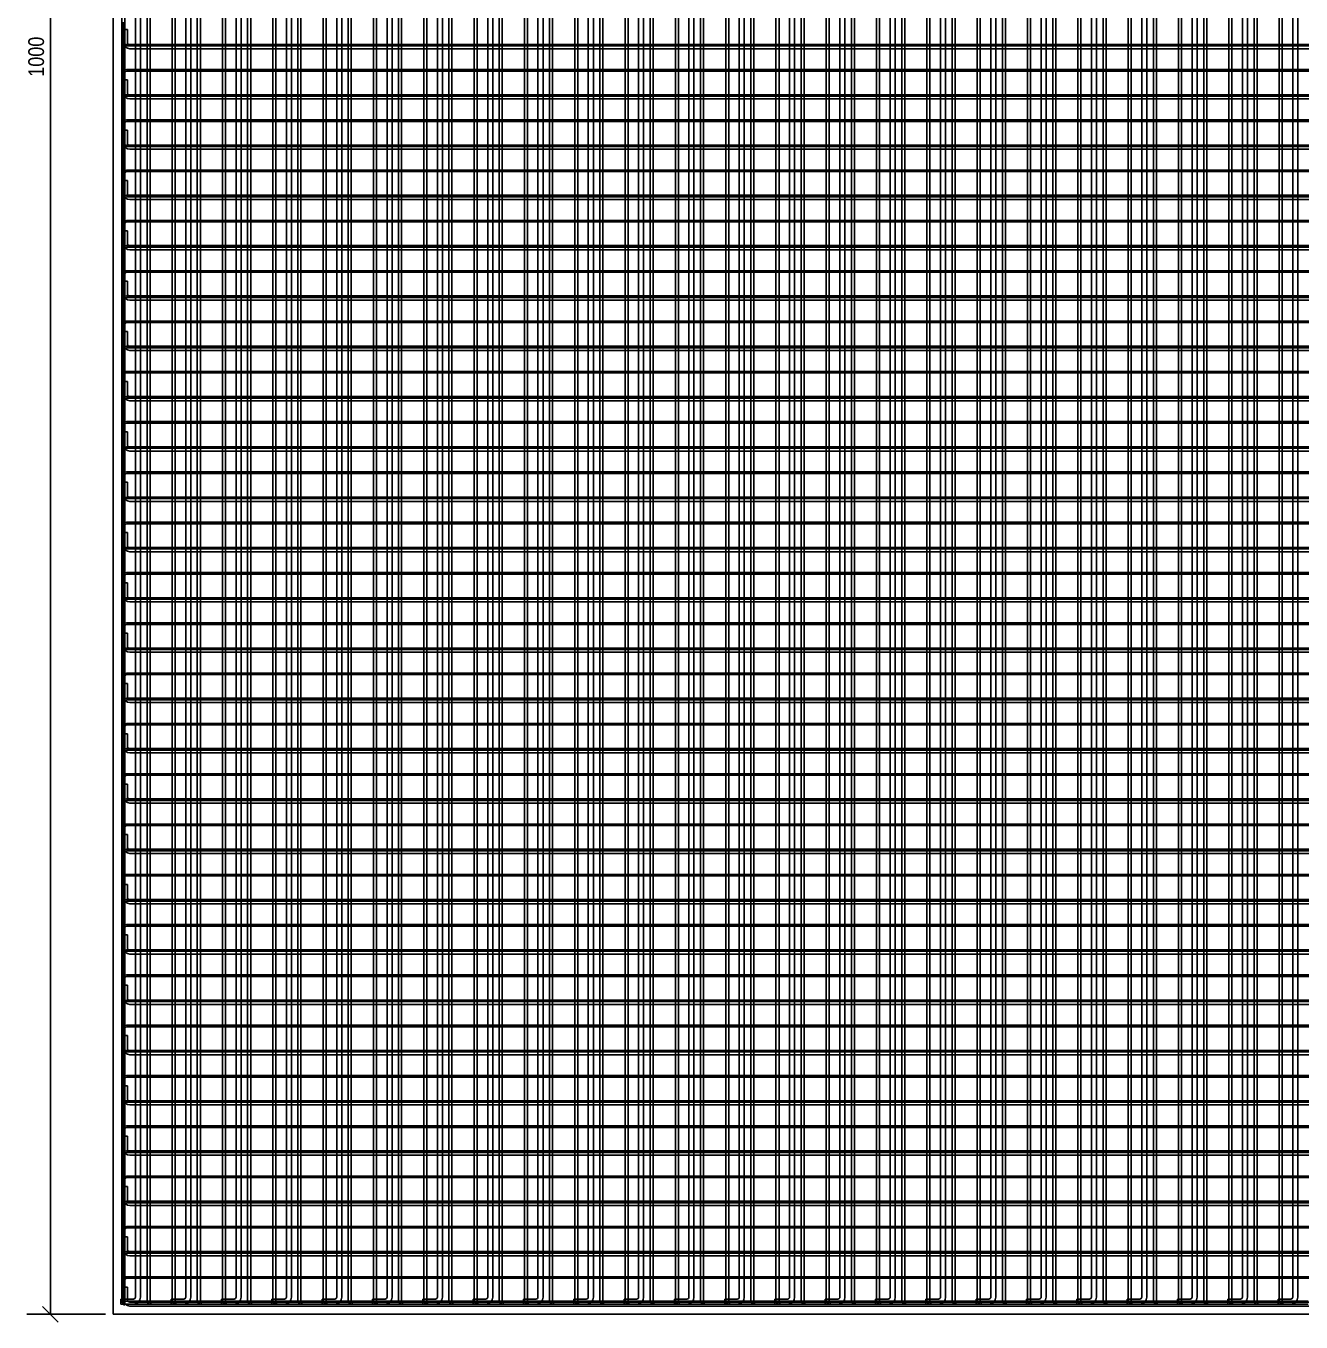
# Model space of a CAD drawing. Header units: metres. Extents: x -0.3 to 22, y -15 to 10.2.
# Drawn here: x -0.35 to 4.72, y -0.03 to 5.12 of the extents above; entities that cross this region are included whole.
import ezdxf

# ---------------------------------------------------------------- set-up
doc = ezdxf.new("R2010")
doc.units = ezdxf.units.M
doc.styles.add('OpenSansCondensed-Light', font='OpenSansCondensed-Light.ttf')
doc.dimstyles.new('EZ_M_25_H25_CM', dxfattribs={"dimtxt": 0.0625, "dimasz": 0.0625, "dimexe": 0.09375, "dimexo": 0.03125, "dimgap": 0.025, "dimtad": 1, "dimlfac": 100, "dimzin": 12, "dimdsep": 46, "dimtxsty": 'OpenSansCondensed-Light', "dimtsz": 0.03125, "dimcen": 2.5, "dimazin": 3, "dimtfac": 0.5, "dimtmove": 2, "dimatfit": 3})

msp = doc.modelspace()

# ---------------------------------------------------------------- linework, layer by layer
for p, q in [((0.034, 0.055), (0.034, 9.945)), ((0.046, 0.055), (0.046, 9.945)), ((0.088, 0.068), (0.088, 9.932)), ((0.108, 0.068), (0.108, 9.932)), ((0.134, 0.055), (0.134, 9.945)), ((0.146, 0.055), (0.146, 9.945)), ((0.234, 0.055), (0.234, 9.945)), ((0.246, 0.055), (0.246, 9.945)), ((0.288, 0.068), (0.288, 9.932)), ((0.308, 0.068), (0.308, 9.932)), ((0.334, 0.055), (0.334, 9.945)), ((0.346, 0.055), (0.346, 9.945)), ((0.434, 0.055), (0.434, 9.945)), ((0.446, 0.055), (0.446, 9.945)), ((0.488, 0.068), (0.488, 9.932)), ((0.508, 0.068), (0.508, 9.932)), ((0.534, 0.055), (0.534, 9.945)), ((0.546, 0.055), (0.546, 9.945)), ((0.634, 0.055), (0.634, 9.945)), ((0.646, 0.055), (0.646, 9.945)), ((0.688, 0.068), (0.688, 9.932)), ((0.708, 0.068), (0.708, 9.932)), ((0.734, 0.055), (0.734, 9.945)), ((0.746, 0.055), (0.746, 9.945)), ((0.834, 0.055), (0.834, 9.945)), ((0.846, 0.055), (0.846, 9.945)), ((0.888, 0.068), (0.888, 9.932)), ((0.908, 0.068), (0.908, 9.932)), ((0.934, 0.055), (0.934, 9.945)), ((0.946, 0.055), (0.946, 9.945)), ((1.034, 0.055), (1.034, 9.945)), ((1.046, 0.055), (1.046, 9.945)), ((1.088, 0.068), (1.088, 9.932)), ((1.108, 0.068), (1.108, 9.932)), ((1.134, 0.055), (1.134, 9.945)), ((1.146, 0.055), (1.146, 9.945)), ((1.234, 0.055), (1.234, 9.945)), ((1.246, 0.055), (1.246, 9.945)), ((1.288, 0.068), (1.288, 9.932)), ((1.308, 0.068), (1.308, 9.932)), ((1.334, 0.055), (1.334, 9.945)), ((1.346, 0.055), (1.346, 9.945)), ((1.434, 0.055), (1.434, 9.945)), ((1.446, 0.055), (1.446, 9.945)), ((1.488, 0.068), (1.488, 9.932)), ((1.508, 0.068), (1.508, 9.932)), ((1.534, 0.055), (1.534, 9.945)), ((1.546, 0.055), (1.546, 9.945)), ((1.634, 0.055), (1.634, 9.945)), ((1.646, 0.055), (1.646, 9.945)), ((1.688, 0.068), (1.688, 9.932)), ((1.708, 0.068), (1.708, 9.932)), ((1.734, 0.055), (1.734, 9.945)), ((1.746, 0.055), (1.746, 9.945)), ((1.834, 0.055), (1.834, 9.945)), ((1.846, 0.055), (1.846, 9.945)), ((1.888, 0.068), (1.888, 9.932)), ((1.908, 0.068), (1.908, 9.932)), ((1.934, 0.055), (1.934, 9.945)), ((1.946, 0.055), (1.946, 9.945)), ((2.034, 0.055), (2.034, 9.945)), ((2.046, 0.055), (2.046, 9.945)), ((2.088, 0.068), (2.088, 9.932)), ((2.108, 0.068), (2.108, 9.932)), ((2.134, 0.055), (2.134, 9.945)), ((2.146, 0.055), (2.146, 9.945)), ((2.234, 0.055), (2.234, 9.945)), ((2.246, 0.055), (2.246, 9.945)), ((2.288, 0.068), (2.288, 9.932)), ((2.308, 0.068), (2.308, 9.932)), ((2.334, 0.055), (2.334, 9.945)), ((2.346, 0.055), (2.346, 9.945)), ((2.434, 0.055), (2.434, 9.945)), ((2.446, 0.055), (2.446, 9.945)), ((2.488, 0.068), (2.488, 9.932)), ((2.508, 0.068), (2.508, 9.932)), ((2.534, 0.055), (2.534, 9.945)), ((2.546, 0.055), (2.546, 9.945)), ((2.634, 0.055), (2.634, 9.945)), ((2.646, 0.055), (2.646, 9.945)), ((2.688, 0.068), (2.688, 9.932)), ((2.708, 0.068), (2.708, 9.932)), ((2.734, 0.055), (2.734, 9.945)), ((2.746, 0.055), (2.746, 9.945)), ((2.834, 0.055), (2.834, 9.945)), ((2.846, 0.055), (2.846, 9.945)), ((2.888, 0.068), (2.888, 9.932)), ((2.908, 0.068), (2.908, 9.932)), ((2.934, 0.055), (2.934, 9.945)), ((2.946, 0.055), (2.946, 9.945)), ((3.034, 0.055), (3.034, 9.945)), ((3.046, 0.055), (3.046, 9.945)), ((3.088, 0.068), (3.088, 9.932)), ((3.108, 0.068), (3.108, 9.932)), ((3.134, 0.055), (3.134, 9.945)), ((3.146, 0.055), (3.146, 9.945)), ((3.234, 0.055), (3.234, 9.945)), ((3.246, 0.055), (3.246, 9.945)), ((3.288, 0.068), (3.288, 9.932)), ((3.308, 0.068), (3.308, 9.932)), ((3.334, 0.055), (3.334, 9.945)), ((3.346, 0.055), (3.346, 9.945)), ((3.434, 0.055), (3.434, 9.945)), ((3.446, 0.055), (3.446, 9.945)), ((3.488, 0.068), (3.488, 9.932)), ((3.508, 0.068), (3.508, 9.932)), ((3.534, 0.055), (3.534, 9.945)), ((3.546, 0.055), (3.546, 9.945)), ((3.634, 0.055), (3.634, 9.945)), ((3.646, 0.055), (3.646, 9.945)), ((3.688, 0.068), (3.688, 9.932)), ((3.708, 0.068), (3.708, 9.932)), ((3.734, 0.055), (3.734, 9.945)), ((3.746, 0.055), (3.746, 9.945)), ((3.834, 0.055), (3.834, 9.945)), ((3.846, 0.055), (3.846, 9.945)), ((3.888, 0.068), (3.888, 9.932)), ((3.908, 0.068), (3.908, 9.932)), ((3.934, 0.055), (3.934, 9.945)), ((3.946, 0.055), (3.946, 9.945)), ((4.034, 0.055), (4.034, 9.945)), ((4.046, 0.055), (4.046, 9.945)), ((4.088, 0.068), (4.088, 9.932)), ((4.108, 0.068), (4.108, 9.932)), ((4.134, 0.055), (4.134, 9.945)), ((4.146, 0.055), (4.146, 9.945)), ((4.234, 0.055), (4.234, 9.945)), ((4.246, 0.055), (4.246, 9.945)), ((4.288, 0.068), (4.288, 9.932)), ((4.308, 0.068), (4.308, 9.932)), ((4.334, 0.055), (4.334, 9.945)), ((4.346, 0.055), (4.346, 9.945)), ((4.434, 0.055), (4.434, 9.945)), ((4.446, 0.055), (4.446, 9.945)), ((4.488, 0.068), (4.488, 9.932)), ((4.508, 0.068), (4.508, 9.932)), ((4.534, 0.055), (4.534, 9.945)), ((4.546, 0.055), (4.546, 9.945)), ((4.634, 0.055), (4.634, 9.945)), ((4.646, 0.055), (4.646, 9.945)), ((4.688, 0.068), (4.688, 9.932)), ((4.708, 0.068), (4.708, 9.932)), ((0.04, 5.037), (0.04, 5.137)), ((0.04, 5.108), (0.056, 5.108)), ((0.04, 5.108), (0.04, 5.058)), ((0.046, 5.037), (0.046, 5.137)), ((0.056, 5.108), (0.056, 5.058)), ((0.04, 4.937), (0.04, 5.037)), ((0.04, 5.037), (0.046, 5.037)), ((0.046, 4.937), (0.046, 5.037)), ((0.052, 5.049), (9.948, 5.049)), ((0.052, 5.043), (9.948, 5.043)), ((0.066, 5.048), (9.934, 5.048)), ((0.066, 5.032), (9.934, 5.032)), ((0.052, 4.949), (9.948, 4.949)), ((0.04, 4.837), (0.04, 4.937)), ((0.04, 4.937), (0.046, 4.937)), ((0.04, 4.908), (0.056, 4.908)), ((0.04, 4.908), (0.04, 4.858)), ((0.046, 4.837), (0.046, 4.937)), ((0.052, 4.943), (9.948, 4.943)), ((0.056, 4.908), (0.056, 4.858)), ((0.052, 4.849), (9.948, 4.849)), ((0.066, 4.848), (9.934, 4.848)), ((0.04, 4.737), (0.04, 4.837)), ((0.04, 4.837), (0.046, 4.837)), ((0.046, 4.737), (0.046, 4.837)), ((0.052, 4.843), (9.948, 4.843)), ((0.066, 4.832), (9.934, 4.832)), ((0.052, 4.749), (9.948, 4.749)), ((0.052, 4.743), (9.948, 4.743)), ((0.04, 4.637), (0.04, 4.737)), ((0.04, 4.737), (0.046, 4.737)), ((0.04, 4.708), (0.056, 4.708)), ((0.04, 4.708), (0.04, 4.658)), ((0.046, 4.637), (0.046, 4.737)), ((0.056, 4.708), (0.056, 4.658)), ((0.052, 4.649), (9.948, 4.649)), ((0.052, 4.643), (9.948, 4.643)), ((0.066, 4.648), (9.934, 4.648)), ((0.04, 4.537), (0.04, 4.637)), ((0.04, 4.637), (0.046, 4.637)), ((0.046, 4.537), (0.046, 4.637)), ((0.066, 4.632), (9.934, 4.632)), ((0.04, 4.437), (0.04, 4.537)), ((0.04, 4.537), (0.046, 4.537)), ((0.046, 4.437), (0.046, 4.537)), ((0.052, 4.549), (9.948, 4.549)), ((0.052, 4.543), (9.948, 4.543)), ((0.04, 4.508), (0.056, 4.508)), ((0.04, 4.508), (0.04, 4.458)), ((0.056, 4.508), (0.056, 4.458)), ((0.04, 4.337), (0.04, 4.437)), ((0.04, 4.437), (0.046, 4.437)), ((0.046, 4.337), (0.046, 4.437)), ((0.052, 4.449), (9.948, 4.449)), ((0.052, 4.443), (9.948, 4.443)), ((0.066, 4.448), (9.934, 4.448)), ((0.066, 4.432), (9.934, 4.432)), ((0.04, 4.237), (0.04, 4.337)), ((0.04, 4.337), (0.046, 4.337)), ((0.046, 4.237), (0.046, 4.337)), ((0.052, 4.349), (9.948, 4.349)), ((0.052, 4.343), (9.948, 4.343)), ((0.04, 4.308), (0.056, 4.308)), ((0.04, 4.308), (0.04, 4.258)), ((0.056, 4.308), (0.056, 4.258)), ((0.04, 4.137), (0.04, 4.237)), ((0.04, 4.237), (0.046, 4.237)), ((0.046, 4.137), (0.046, 4.237)), ((0.052, 4.249), (9.948, 4.249)), ((0.052, 4.243), (9.948, 4.243)), ((0.066, 4.248), (9.934, 4.248)), ((0.066, 4.232), (9.934, 4.232)), ((0.04, 4.037), (0.04, 4.137)), ((0.04, 4.137), (0.046, 4.137)), ((0.046, 4.037), (0.046, 4.137)), ((0.052, 4.149), (9.948, 4.149)), ((0.052, 4.143), (9.948, 4.143)), ((0.04, 4.108), (0.056, 4.108)), ((0.04, 4.108), (0.04, 4.058)), ((0.056, 4.108), (0.056, 4.058)), ((0.04, 3.937), (0.04, 4.037)), ((0.04, 4.037), (0.046, 4.037)), ((0.046, 3.937), (0.046, 4.037)), ((0.052, 4.049), (9.948, 4.049)), ((0.052, 4.043), (9.948, 4.043)), ((0.066, 4.048), (9.934, 4.048)), ((0.066, 4.032), (9.934, 4.032)), ((0.04, 3.837), (0.04, 3.937)), ((0.04, 3.937), (0.046, 3.937)), ((0.046, 3.837), (0.046, 3.937)), ((0.052, 3.949), (9.948, 3.949)), ((0.052, 3.943), (9.948, 3.943)), ((0.04, 3.908), (0.056, 3.908)), ((0.04, 3.908), (0.04, 3.858)), ((0.056, 3.908), (0.056, 3.858)), ((0.04, 3.737), (0.04, 3.837)), ((0.04, 3.837), (0.046, 3.837)), ((0.046, 3.737), (0.046, 3.837)), ((0.052, 3.849), (9.948, 3.849)), ((0.052, 3.843), (9.948, 3.843)), ((0.066, 3.848), (9.934, 3.848)), ((0.066, 3.832), (9.934, 3.832)), ((0.04, 3.637), (0.04, 3.737)), ((0.04, 3.737), (0.046, 3.737)), ((0.046, 3.637), (0.046, 3.737)), ((0.052, 3.749), (9.948, 3.749)), ((0.052, 3.743), (9.948, 3.743)), ((0.04, 3.708), (0.056, 3.708)), ((0.04, 3.708), (0.04, 3.658)), ((0.056, 3.708), (0.056, 3.658)), ((0.04, 3.537), (0.04, 3.637)), ((0.04, 3.637), (0.046, 3.637)), ((0.046, 3.537), (0.046, 3.637)), ((0.052, 3.649), (9.948, 3.649)), ((0.052, 3.643), (9.948, 3.643)), ((0.066, 3.648), (9.934, 3.648)), ((0.066, 3.632), (9.934, 3.632)), ((0.04, 3.437), (0.04, 3.537)), ((0.04, 3.537), (0.046, 3.537)), ((0.04, 3.508), (0.056, 3.508)), ((0.04, 3.508), (0.04, 3.458)), ((0.046, 3.437), (0.046, 3.537)), ((0.052, 3.549), (9.948, 3.549)), ((0.052, 3.543), (9.948, 3.543)), ((0.056, 3.508), (0.056, 3.458)), ((0.04, 3.337), (0.04, 3.437)), ((0.04, 3.437), (0.046, 3.437)), ((0.046, 3.337), (0.046, 3.437)), ((0.052, 3.449), (9.948, 3.449)), ((0.052, 3.443), (9.948, 3.443)), ((0.066, 3.448), (9.934, 3.448)), ((0.066, 3.432), (9.934, 3.432)), ((0.04, 3.237), (0.04, 3.337)), ((0.04, 3.337), (0.046, 3.337)), ((0.04, 3.308), (0.056, 3.308)), ((0.04, 3.308), (0.04, 3.258)), ((0.046, 3.237), (0.046, 3.337)), ((0.052, 3.349), (9.948, 3.349)), ((0.052, 3.343), (9.948, 3.343)), ((0.056, 3.308), (0.056, 3.258)), ((0.052, 3.249), (9.948, 3.249)), ((0.066, 3.248), (9.934, 3.248)), ((0.04, 3.137), (0.04, 3.237)), ((0.04, 3.237), (0.046, 3.237)), ((0.046, 3.137), (0.046, 3.237)), ((0.052, 3.243), (9.948, 3.243)), ((0.066, 3.232), (9.934, 3.232)), ((0.052, 3.149), (9.948, 3.149)), ((0.04, 3.037), (0.04, 3.137)), ((0.04, 3.137), (0.046, 3.137)), ((0.04, 3.108), (0.056, 3.108)), ((0.04, 3.108), (0.04, 3.058)), ((0.046, 3.037), (0.046, 3.137)), ((0.052, 3.143), (9.948, 3.143)), ((0.056, 3.108), (0.056, 3.058)), ((0.052, 3.049), (9.948, 3.049)), ((0.052, 3.043), (9.948, 3.043)), ((0.066, 3.048), (9.934, 3.048)), ((0.04, 2.937), (0.04, 3.037)), ((0.04, 3.037), (0.046, 3.037)), ((0.046, 2.937), (0.046, 3.037)), ((0.066, 3.032), (9.934, 3.032)), ((0.052, 2.949), (9.948, 2.949)), ((0.052, 2.943), (9.948, 2.943)), ((0.04, 2.837), (0.04, 2.937)), ((0.04, 2.937), (0.046, 2.937)), ((0.04, 2.908), (0.056, 2.908)), ((0.04, 2.908), (0.04, 2.858)), ((0.046, 2.837), (0.046, 2.937)), ((0.056, 2.908), (0.056, 2.858)), ((0.04, 2.737), (0.04, 2.837)), ((0.04, 2.837), (0.046, 2.837)), ((0.046, 2.737), (0.046, 2.837)), ((0.052, 2.849), (9.948, 2.849)), ((0.052, 2.843), (9.948, 2.843)), ((0.066, 2.848), (9.934, 2.848)), ((0.066, 2.832), (9.934, 2.832)), ((0.04, 2.637), (0.04, 2.737)), ((0.04, 2.737), (0.046, 2.737)), ((0.046, 2.637), (0.046, 2.737)), ((0.052, 2.749), (9.948, 2.749)), ((0.052, 2.743), (9.948, 2.743)), ((0.04, 2.708), (0.056, 2.708)), ((0.04, 2.708), (0.04, 2.658)), ((0.056, 2.708), (0.056, 2.658)), ((0.04, 2.537), (0.04, 2.637)), ((0.04, 2.637), (0.046, 2.637)), ((0.046, 2.537), (0.046, 2.637)), ((0.052, 2.649), (9.948, 2.649)), ((0.052, 2.643), (9.948, 2.643)), ((0.066, 2.648), (9.934, 2.648)), ((0.066, 2.632), (9.934, 2.632)), ((0.04, 2.437), (0.04, 2.537)), ((0.04, 2.537), (0.046, 2.537)), ((0.046, 2.437), (0.046, 2.537)), ((0.052, 2.549), (9.948, 2.549)), ((0.052, 2.543), (9.948, 2.543)), ((0.04, 2.508), (0.056, 2.508)), ((0.04, 2.508), (0.04, 2.458)), ((0.056, 2.508), (0.056, 2.458)), ((0.04, 2.337), (0.04, 2.437)), ((0.04, 2.437), (0.046, 2.437)), ((0.046, 2.337), (0.046, 2.437)), ((0.052, 2.449), (9.948, 2.449)), ((0.052, 2.443), (9.948, 2.443)), ((0.066, 2.448), (9.934, 2.448)), ((0.066, 2.432), (9.934, 2.432)), ((0.04, 2.237), (0.04, 2.337)), ((0.04, 2.337), (0.046, 2.337)), ((0.046, 2.237), (0.046, 2.337)), ((0.052, 2.349), (9.948, 2.349)), ((0.052, 2.343), (9.948, 2.343)), ((0.04, 2.308), (0.056, 2.308)), ((0.04, 2.308), (0.04, 2.258)), ((0.056, 2.308), (0.056, 2.258)), ((0.04, 2.137), (0.04, 2.237)), ((0.04, 2.237), (0.046, 2.237)), ((0.046, 2.137), (0.046, 2.237)), ((0.052, 2.249), (9.948, 2.249)), ((0.052, 2.243), (9.948, 2.243)), ((0.066, 2.248), (9.934, 2.248)), ((0.066, 2.232), (9.934, 2.232)), ((0.04, 2.037), (0.04, 2.137)), ((0.04, 2.137), (0.046, 2.137)), ((0.046, 2.037), (0.046, 2.137)), ((0.052, 2.149), (9.948, 2.149)), ((0.052, 2.143), (9.948, 2.143)), ((0.04, 2.108), (0.056, 2.108)), ((0.04, 2.108), (0.04, 2.058)), ((0.056, 2.108), (0.056, 2.058)), ((0.04, 1.937), (0.04, 2.037)), ((0.04, 2.037), (0.046, 2.037)), ((0.046, 1.937), (0.046, 2.037)), ((0.052, 2.049), (9.948, 2.049)), ((0.052, 2.043), (9.948, 2.043)), ((0.066, 2.048), (9.934, 2.048)), ((0.066, 2.032), (9.934, 2.032)), ((0.04, 1.837), (0.04, 1.937)), ((0.04, 1.937), (0.046, 1.937)), ((0.04, 1.908), (0.056, 1.908)), ((0.04, 1.908), (0.04, 1.858)), ((0.046, 1.837), (0.046, 1.937)), ((0.052, 1.949), (9.948, 1.949)), ((0.052, 1.943), (9.948, 1.943)), ((0.056, 1.908), (0.056, 1.858)), ((0.04, 1.737), (0.04, 1.837)), ((0.04, 1.837), (0.046, 1.837)), ((0.046, 1.737), (0.046, 1.837)), ((0.052, 1.849), (9.948, 1.849)), ((0.052, 1.843), (9.948, 1.843)), ((0.066, 1.848), (9.934, 1.848)), ((0.066, 1.832), (9.934, 1.832)), ((0.04, 1.637), (0.04, 1.737)), ((0.04, 1.737), (0.046, 1.737)), ((0.04, 1.708), (0.056, 1.708)), ((0.04, 1.708), (0.04, 1.658)), ((0.046, 1.637), (0.046, 1.737)), ((0.052, 1.749), (9.948, 1.749)), ((0.052, 1.743), (9.948, 1.743)), ((0.056, 1.708), (0.056, 1.658)), ((0.04, 1.537), (0.04, 1.637)), ((0.04, 1.637), (0.046, 1.637)), ((0.046, 1.537), (0.046, 1.637)), ((0.052, 1.649), (9.948, 1.649)), ((0.052, 1.643), (9.948, 1.643)), ((0.066, 1.648), (9.934, 1.648)), ((0.066, 1.632), (9.934, 1.632)), ((0.052, 1.549), (9.948, 1.549)), ((0.04, 1.437), (0.04, 1.537)), ((0.04, 1.537), (0.046, 1.537)), ((0.04, 1.508), (0.056, 1.508)), ((0.04, 1.508), (0.04, 1.458)), ((0.046, 1.437), (0.046, 1.537)), ((0.052, 1.543), (9.948, 1.543)), ((0.056, 1.508), (0.056, 1.458)), ((0.052, 1.449), (9.948, 1.449)), ((0.066, 1.448), (9.934, 1.448)), ((0.04, 1.337), (0.04, 1.437)), ((0.04, 1.437), (0.046, 1.437)), ((0.046, 1.337), (0.046, 1.437)), ((0.052, 1.443), (9.948, 1.443)), ((0.066, 1.432), (9.934, 1.432)), ((0.052, 1.349), (9.948, 1.349)), ((0.052, 1.343), (9.948, 1.343)), ((0.04, 1.237), (0.04, 1.337)), ((0.04, 1.337), (0.046, 1.337)), ((0.04, 1.308), (0.056, 1.308)), ((0.04, 1.308), (0.04, 1.258)), ((0.046, 1.237), (0.046, 1.337)), ((0.056, 1.308), (0.056, 1.258)), ((0.04, 1.137), (0.04, 1.237)), ((0.04, 1.237), (0.046, 1.237)), ((0.046, 1.137), (0.046, 1.237)), ((0.052, 1.249), (9.948, 1.249)), ((0.052, 1.243), (9.948, 1.243)), ((0.066, 1.248), (9.934, 1.248)), ((0.066, 1.232), (9.934, 1.232)), ((0.04, 1.037), (0.04, 1.137)), ((0.04, 1.137), (0.046, 1.137)), ((0.046, 1.037), (0.046, 1.137)), ((0.052, 1.149), (9.948, 1.149)), ((0.052, 1.143), (9.948, 1.143)), ((0.04, 1.108), (0.056, 1.108)), ((0.04, 1.108), (0.04, 1.058)), ((0.056, 1.108), (0.056, 1.058)), ((0.04, 0.937), (0.04, 1.037)), ((0.04, 1.037), (0.046, 1.037)), ((0.046, 0.937), (0.046, 1.037)), ((0.052, 1.049), (9.948, 1.049)), ((0.052, 1.043), (9.948, 1.043)), ((0.066, 1.048), (9.934, 1.048)), ((0.066, 1.032), (9.934, 1.032)), ((0.04, 0.837), (0.04, 0.937)), ((0.04, 0.937), (0.046, 0.937)), ((0.046, 0.837), (0.046, 0.937)), ((0.052, 0.949), (9.948, 0.949)), ((0.052, 0.943), (9.948, 0.943)), ((0.04, 0.908), (0.056, 0.908)), ((0.04, 0.908), (0.04, 0.858)), ((0.056, 0.908), (0.056, 0.858)), ((0.04, 0.737), (0.04, 0.837)), ((0.04, 0.837), (0.046, 0.837)), ((0.046, 0.737), (0.046, 0.837)), ((0.052, 0.849), (9.948, 0.849)), ((0.052, 0.843), (9.948, 0.843)), ((0.066, 0.848), (9.934, 0.848)), ((0.066, 0.832), (9.934, 0.832)), ((0.04, 0.637), (0.04, 0.737)), ((0.04, 0.737), (0.046, 0.737)), ((0.046, 0.637), (0.046, 0.737)), ((0.052, 0.749), (9.948, 0.749)), ((0.052, 0.743), (9.948, 0.743)), ((0.04, 0.708), (0.056, 0.708)), ((0.04, 0.708), (0.04, 0.658)), ((0.056, 0.708), (0.056, 0.658)), ((0.04, 0.537), (0.04, 0.637)), ((0.04, 0.637), (0.046, 0.637)), ((0.046, 0.537), (0.046, 0.637)), ((0.052, 0.649), (9.948, 0.649)), ((0.052, 0.643), (9.948, 0.643)), ((0.066, 0.648), (9.934, 0.648)), ((0.066, 0.632), (9.934, 0.632)), ((0.04, 0.437), (0.04, 0.537)), ((0.04, 0.537), (0.046, 0.537)), ((0.046, 0.437), (0.046, 0.537)), ((0.052, 0.549), (9.948, 0.549)), ((0.052, 0.543), (9.948, 0.543)), ((0.04, 0.508), (0.056, 0.508)), ((0.04, 0.508), (0.04, 0.458)), ((0.056, 0.508), (0.056, 0.458)), ((0.04, 0.337), (0.04, 0.437)), ((0.04, 0.437), (0.046, 0.437)), ((0.046, 0.337), (0.046, 0.437)), ((0.052, 0.449), (9.948, 0.449)), ((0.052, 0.443), (9.948, 0.443)), ((0.066, 0.448), (9.934, 0.448)), ((0.066, 0.432), (9.934, 0.432)), ((0.04, 0.237), (0.04, 0.337)), ((0.04, 0.337), (0.046, 0.337)), ((0.046, 0.237), (0.046, 0.337)), ((0.052, 0.349), (9.948, 0.349)), ((0.052, 0.343), (9.948, 0.343)), ((0.04, 0.308), (0.056, 0.308)), ((0.04, 0.308), (0.04, 0.258)), ((0.056, 0.308), (0.056, 0.258)), ((0.04, 0.137), (0.04, 0.237)), ((0.04, 0.237), (0.046, 0.237)), ((0.046, 0.137), (0.046, 0.237)), ((0.052, 0.249), (9.948, 0.249)), ((0.052, 0.243), (9.948, 0.243)), ((0.066, 0.248), (9.934, 0.248)), ((0.066, 0.232), (9.934, 0.232)), ((0.04, 0.037), (0.04, 0.137)), ((0.04, 0.137), (0.046, 0.137)), ((0.04, 0.108), (0.056, 0.108)), ((0.04, 0.108), (0.04, 0.058)), ((0.046, 0.037), (0.046, 0.137)), ((0.052, 0.149), (9.948, 0.149)), ((0.052, 0.143), (9.948, 0.143)), ((0.056, 0.108), (0.056, 0.058)), ((0.03, 0.04), (0.03, 0.06)), ((0.03, 0.06), (0.08, 0.06)), ((0.149, 0.052), (0.049, 0.052)), ((0.249, 0.052), (0.149, 0.052)), ((0.149, 0.04), (0.149, 0.052)), ((0.23, 0.04), (0.23, 0.06)), ((0.23, 0.06), (0.28, 0.06)), ((0.349, 0.052), (0.249, 0.052)), ((0.249, 0.04), (0.249, 0.052)), ((0.449, 0.052), (0.349, 0.052)), ((0.349, 0.04), (0.349, 0.052)), ((0.43, 0.04), (0.43, 0.06)), ((0.43, 0.06), (0.48, 0.06)), ((0.549, 0.052), (0.449, 0.052)), ((0.449, 0.04), (0.449, 0.052)), ((0.649, 0.052), (0.549, 0.052)), ((0.549, 0.04), (0.549, 0.052)), ((0.63, 0.04), (0.63, 0.06)), ((0.63, 0.06), (0.68, 0.06)), ((0.749, 0.052), (0.649, 0.052)), ((0.649, 0.04), (0.649, 0.052)), ((0.849, 0.052), (0.749, 0.052)), ((0.749, 0.04), (0.749, 0.052)), ((0.83, 0.04), (0.83, 0.06)), ((0.83, 0.06), (0.88, 0.06)), ((0.949, 0.052), (0.849, 0.052)), ((0.849, 0.04), (0.849, 0.052)), ((1.049, 0.052), (0.949, 0.052)), ((0.949, 0.04), (0.949, 0.052)), ((1.03, 0.04), (1.03, 0.06)), ((1.03, 0.06), (1.08, 0.06)), ((1.149, 0.052), (1.049, 0.052)), ((1.049, 0.04), (1.049, 0.052)), ((1.249, 0.052), (1.149, 0.052)), ((1.149, 0.04), (1.149, 0.052)), ((1.23, 0.04), (1.23, 0.06)), ((1.23, 0.06), (1.28, 0.06)), ((1.349, 0.052), (1.249, 0.052)), ((1.249, 0.04), (1.249, 0.052)), ((1.449, 0.052), (1.349, 0.052)), ((1.349, 0.04), (1.349, 0.052)), ((1.43, 0.04), (1.43, 0.06)), ((1.43, 0.06), (1.48, 0.06)), ((1.549, 0.052), (1.449, 0.052)), ((1.449, 0.04), (1.449, 0.052)), ((1.649, 0.052), (1.549, 0.052)), ((1.549, 0.04), (1.549, 0.052)), ((1.63, 0.04), (1.63, 0.06)), ((1.63, 0.06), (1.68, 0.06)), ((1.749, 0.052), (1.649, 0.052)), ((1.649, 0.04), (1.649, 0.052)), ((1.849, 0.052), (1.749, 0.052)), ((1.749, 0.04), (1.749, 0.052)), ((1.83, 0.04), (1.83, 0.06)), ((1.83, 0.06), (1.88, 0.06)), ((1.949, 0.052), (1.849, 0.052)), ((1.849, 0.04), (1.849, 0.052)), ((2.049, 0.052), (1.949, 0.052)), ((1.949, 0.04), (1.949, 0.052)), ((2.03, 0.04), (2.03, 0.06)), ((2.03, 0.06), (2.08, 0.06)), ((2.149, 0.052), (2.049, 0.052)), ((2.049, 0.04), (2.049, 0.052)), ((2.249, 0.052), (2.149, 0.052)), ((2.149, 0.04), (2.149, 0.052)), ((2.23, 0.04), (2.23, 0.06)), ((2.23, 0.06), (2.28, 0.06)), ((2.349, 0.052), (2.249, 0.052)), ((2.249, 0.04), (2.249, 0.052)), ((2.449, 0.052), (2.349, 0.052)), ((2.349, 0.04), (2.349, 0.052)), ((2.43, 0.04), (2.43, 0.06)), ((2.43, 0.06), (2.48, 0.06)), ((2.549, 0.052), (2.449, 0.052)), ((2.449, 0.04), (2.449, 0.052)), ((2.649, 0.052), (2.549, 0.052)), ((2.549, 0.04), (2.549, 0.052)), ((2.63, 0.04), (2.63, 0.06)), ((2.63, 0.06), (2.68, 0.06)), ((2.749, 0.052), (2.649, 0.052)), ((2.649, 0.04), (2.649, 0.052)), ((2.849, 0.052), (2.749, 0.052)), ((2.749, 0.04), (2.749, 0.052)), ((2.83, 0.04), (2.83, 0.06)), ((2.83, 0.06), (2.88, 0.06)), ((2.949, 0.052), (2.849, 0.052)), ((2.849, 0.04), (2.849, 0.052)), ((3.049, 0.052), (2.949, 0.052)), ((2.949, 0.04), (2.949, 0.052)), ((3.03, 0.04), (3.03, 0.06)), ((3.03, 0.06), (3.08, 0.06)), ((3.149, 0.052), (3.049, 0.052)), ((3.049, 0.04), (3.049, 0.052)), ((3.249, 0.052), (3.149, 0.052)), ((3.149, 0.04), (3.149, 0.052)), ((3.23, 0.04), (3.23, 0.06)), ((3.23, 0.06), (3.28, 0.06)), ((3.349, 0.052), (3.249, 0.052)), ((3.249, 0.04), (3.249, 0.052)), ((3.449, 0.052), (3.349, 0.052)), ((3.349, 0.04), (3.349, 0.052)), ((3.43, 0.04), (3.43, 0.06)), ((3.43, 0.06), (3.48, 0.06)), ((3.549, 0.052), (3.449, 0.052)), ((3.449, 0.04), (3.449, 0.052)), ((3.649, 0.052), (3.549, 0.052)), ((3.549, 0.04), (3.549, 0.052)), ((3.63, 0.04), (3.63, 0.06)), ((3.63, 0.06), (3.68, 0.06)), ((3.749, 0.052), (3.649, 0.052)), ((3.649, 0.04), (3.649, 0.052)), ((3.849, 0.052), (3.749, 0.052)), ((3.749, 0.04), (3.749, 0.052)), ((3.83, 0.04), (3.83, 0.06)), ((3.83, 0.06), (3.88, 0.06)), ((3.949, 0.052), (3.849, 0.052)), ((3.849, 0.04), (3.849, 0.052)), ((4.049, 0.052), (3.949, 0.052)), ((3.949, 0.04), (3.949, 0.052)), ((4.03, 0.04), (4.03, 0.06)), ((4.03, 0.06), (4.08, 0.06)), ((4.149, 0.052), (4.049, 0.052)), ((4.049, 0.04), (4.049, 0.052)), ((4.249, 0.052), (4.149, 0.052)), ((4.149, 0.04), (4.149, 0.052)), ((4.23, 0.04), (4.23, 0.06)), ((4.23, 0.06), (4.28, 0.06)), ((4.349, 0.052), (4.249, 0.052)), ((4.249, 0.04), (4.249, 0.052)), ((4.449, 0.052), (4.349, 0.052)), ((4.349, 0.04), (4.349, 0.052)), ((4.43, 0.04), (4.43, 0.06)), ((4.43, 0.06), (4.48, 0.06)), ((4.549, 0.052), (4.449, 0.052)), ((4.449, 0.04), (4.449, 0.052)), ((4.649, 0.052), (4.549, 0.052)), ((4.549, 0.04), (4.549, 0.052)), ((4.63, 0.04), (4.63, 0.06)), ((4.63, 0.06), (4.68, 0.06)), ((4.749, 0.052), (4.649, 0.052)), ((4.649, 0.04), (4.649, 0.052)), ((0.03, 0.04), (0.08, 0.04)), ((0.04, 0.037), (0.046, 0.037)), ((0.149, 0.04), (0.049, 0.04)), ((0.066, 0.048), (9.934, 0.048)), ((0.066, 0.032), (9.934, 0.032)), ((0.249, 0.04), (0.149, 0.04)), ((0.23, 0.04), (0.28, 0.04)), ((0.349, 0.04), (0.249, 0.04)), ((0.449, 0.04), (0.349, 0.04)), ((0.43, 0.04), (0.48, 0.04)), ((0.549, 0.04), (0.449, 0.04)), ((0.649, 0.04), (0.549, 0.04)), ((0.63, 0.04), (0.68, 0.04)), ((0.749, 0.04), (0.649, 0.04)), ((0.849, 0.04), (0.749, 0.04)), ((0.83, 0.04), (0.88, 0.04)), ((0.949, 0.04), (0.849, 0.04)), ((1.049, 0.04), (0.949, 0.04)), ((1.03, 0.04), (1.08, 0.04)), ((1.149, 0.04), (1.049, 0.04)), ((1.249, 0.04), (1.149, 0.04)), ((1.23, 0.04), (1.28, 0.04)), ((1.349, 0.04), (1.249, 0.04)), ((1.449, 0.04), (1.349, 0.04)), ((1.43, 0.04), (1.48, 0.04)), ((1.549, 0.04), (1.449, 0.04)), ((1.649, 0.04), (1.549, 0.04)), ((1.63, 0.04), (1.68, 0.04)), ((1.749, 0.04), (1.649, 0.04)), ((1.849, 0.04), (1.749, 0.04)), ((1.83, 0.04), (1.88, 0.04)), ((1.949, 0.04), (1.849, 0.04)), ((2.049, 0.04), (1.949, 0.04)), ((2.03, 0.04), (2.08, 0.04)), ((2.149, 0.04), (2.049, 0.04)), ((2.249, 0.04), (2.149, 0.04)), ((2.23, 0.04), (2.28, 0.04)), ((2.349, 0.04), (2.249, 0.04)), ((2.449, 0.04), (2.349, 0.04)), ((2.43, 0.04), (2.48, 0.04)), ((2.549, 0.04), (2.449, 0.04)), ((2.649, 0.04), (2.549, 0.04)), ((2.63, 0.04), (2.68, 0.04)), ((2.749, 0.04), (2.649, 0.04)), ((2.849, 0.04), (2.749, 0.04)), ((2.83, 0.04), (2.88, 0.04)), ((2.949, 0.04), (2.849, 0.04)), ((3.049, 0.04), (2.949, 0.04)), ((3.03, 0.04), (3.08, 0.04)), ((3.149, 0.04), (3.049, 0.04)), ((3.249, 0.04), (3.149, 0.04)), ((3.23, 0.04), (3.28, 0.04)), ((3.349, 0.04), (3.249, 0.04)), ((3.449, 0.04), (3.349, 0.04)), ((3.43, 0.04), (3.48, 0.04)), ((3.549, 0.04), (3.449, 0.04)), ((3.649, 0.04), (3.549, 0.04)), ((3.63, 0.04), (3.68, 0.04)), ((3.749, 0.04), (3.649, 0.04)), ((3.849, 0.04), (3.749, 0.04)), ((3.83, 0.04), (3.88, 0.04)), ((3.949, 0.04), (3.849, 0.04)), ((4.049, 0.04), (3.949, 0.04)), ((4.03, 0.04), (4.08, 0.04)), ((4.149, 0.04), (4.049, 0.04)), ((4.249, 0.04), (4.149, 0.04)), ((4.23, 0.04), (4.28, 0.04)), ((4.349, 0.04), (4.249, 0.04)), ((4.449, 0.04), (4.349, 0.04)), ((4.43, 0.04), (4.48, 0.04)), ((4.549, 0.04), (4.449, 0.04)), ((4.649, 0.04), (4.549, 0.04)), ((4.63, 0.04), (4.68, 0.04)), ((4.749, 0.04), (4.649, 0.04))]:
    msp.add_line(p, q)
msp.add_lwpolyline([(0, 0), (0, 10), (10, 10), (10, 0), (0, 0)])
at = {"extrusion": (0, 0, -1)}
for centre, radius, start, end in [((-0.066, 5.058), 0.026, -90, 0), ((-0.066, 5.058), 0.01, -90, 0), ((-0.066, 4.858), 0.026, -90, 0), ((-0.066, 4.858), 0.01, -90, 0), ((-0.066, 4.658), 0.026, -90, 0), ((-0.066, 4.658), 0.01, -90, 0), ((-0.066, 4.458), 0.026, -90, 0), ((-0.066, 4.458), 0.01, -90, 0), ((-0.066, 4.258), 0.026, -90, 0), ((-0.066, 4.258), 0.01, -90, 0), ((-0.066, 4.058), 0.026, -90, 0), ((-0.066, 4.058), 0.01, -90, 0), ((-0.066, 3.858), 0.026, -90, 0), ((-0.066, 3.858), 0.01, -90, 0), ((-0.066, 3.658), 0.026, -90, 0), ((-0.066, 3.658), 0.01, -90, 0), ((-0.066, 3.458), 0.026, -90, 0), ((-0.066, 3.458), 0.01, -90, 0), ((-0.066, 3.258), 0.026, -90, 0), ((-0.066, 3.258), 0.01, -90, 0), ((-0.066, 3.058), 0.026, -90, 0), ((-0.066, 3.058), 0.01, -90, 0), ((-0.066, 2.858), 0.026, -90, 0), ((-0.066, 2.858), 0.01, -90, 0), ((-0.066, 2.658), 0.026, -90, 0), ((-0.066, 2.658), 0.01, -90, 0), ((-0.066, 2.458), 0.026, -90, 0), ((-0.066, 2.458), 0.01, -90, 0), ((-0.066, 2.258), 0.026, -90, 0), ((-0.066, 2.258), 0.01, -90, 0), ((-0.066, 2.058), 0.026, -90, 0), ((-0.066, 2.058), 0.01, -90, 0), ((-0.066, 1.858), 0.026, -90, 0), ((-0.066, 1.858), 0.01, -90, 0), ((-0.066, 1.658), 0.026, -90, 0), ((-0.066, 1.658), 0.01, -90, 0), ((-0.066, 1.458), 0.026, -90, 0), ((-0.066, 1.458), 0.01, -90, 0), ((-0.066, 1.258), 0.026, -90, 0), ((-0.066, 1.258), 0.01, -90, 0), ((-0.066, 1.058), 0.026, -90, 0), ((-0.066, 1.058), 0.01, -90, 0), ((-0.066, 0.858), 0.026, -90, 0), ((-0.066, 0.858), 0.01, -90, 0), ((-0.066, 0.658), 0.026, -90, 0), ((-0.066, 0.658), 0.01, -90, 0), ((-0.066, 0.458), 0.026, -90, 0), ((-0.066, 0.458), 0.01, -90, 0), ((-0.066, 0.258), 0.026, -90, 0), ((-0.066, 0.258), 0.01, -90, 0), ((-0.066, 0.058), 0.026, -90, 0), ((-0.066, 0.058), 0.01, -90, 0), ((-0.08, 0.068), 0.008, 180, -90), ((-0.08, 0.068), 0.028, 180, -90), ((-0.28, 0.068), 0.008, 180, -90), ((-0.28, 0.068), 0.028, 180, -90), ((-0.48, 0.068), 0.008, 180, -90), ((-0.48, 0.068), 0.028, 180, -90), ((-0.68, 0.068), 0.008, 180, -90), ((-0.68, 0.068), 0.028, 180, -90), ((-0.88, 0.068), 0.008, 180, -90), ((-0.88, 0.068), 0.028, 180, -90), ((-1.08, 0.068), 0.008, 180, -90), ((-1.08, 0.068), 0.028, 180, -90), ((-1.28, 0.068), 0.008, 180, -90), ((-1.28, 0.068), 0.028, 180, -90), ((-1.48, 0.068), 0.008, 180, -90), ((-1.48, 0.068), 0.028, 180, -90), ((-1.68, 0.068), 0.008, 180, -90), ((-1.68, 0.068), 0.028, 180, -90), ((-1.88, 0.068), 0.008, 180, -90), ((-1.88, 0.068), 0.028, 180, -90), ((-2.08, 0.068), 0.008, 180, -90), ((-2.08, 0.068), 0.028, 180, -90), ((-2.28, 0.068), 0.008, 180, -90), ((-2.28, 0.068), 0.028, 180, -90), ((-2.48, 0.068), 0.008, 180, -90), ((-2.48, 0.068), 0.028, 180, -90), ((-2.68, 0.068), 0.008, 180, -90), ((-2.68, 0.068), 0.028, 180, -90), ((-2.88, 0.068), 0.008, 180, -90), ((-2.88, 0.068), 0.028, 180, -90), ((-3.08, 0.068), 0.008, 180, -90), ((-3.08, 0.068), 0.028, 180, -90), ((-3.28, 0.068), 0.008, 180, -90), ((-3.28, 0.068), 0.028, 180, -90), ((-3.48, 0.068), 0.008, 180, -90), ((-3.48, 0.068), 0.028, 180, -90), ((-3.68, 0.068), 0.008, 180, -90), ((-3.68, 0.068), 0.028, 180, -90), ((-3.88, 0.068), 0.008, 180, -90), ((-3.88, 0.068), 0.028, 180, -90), ((-4.08, 0.068), 0.008, 180, -90), ((-4.08, 0.068), 0.028, 180, -90), ((-4.28, 0.068), 0.008, 180, -90), ((-4.28, 0.068), 0.028, 180, -90), ((-4.48, 0.068), 0.008, 180, -90), ((-4.48, 0.068), 0.028, 180, -90), ((-4.68, 0.068), 0.008, 180, -90), ((-4.68, 0.068), 0.028, 180, -90)]:
    msp.add_arc(centre, radius, start, end, dxfattribs=at)
for centre, radius, start, end in [((0.052, 5.037), 0.012, 90, 180), ((0.052, 5.037), 0.006, 90, 180), ((0.052, 4.937), 0.012, 90, 180), ((0.052, 4.937), 0.006, 90, 180), ((0.052, 4.837), 0.012, 90, 180), ((0.052, 4.837), 0.006, 90, 180), ((0.052, 4.737), 0.012, 90, 180), ((0.052, 4.737), 0.006, 90, 180), ((0.052, 4.637), 0.012, 90, 180), ((0.052, 4.637), 0.006, 90, 180), ((0.052, 4.537), 0.012, 90, 180), ((0.052, 4.537), 0.006, 90, 180), ((0.052, 4.437), 0.012, 90, 180), ((0.052, 4.437), 0.006, 90, 180), ((0.052, 4.337), 0.012, 90, 180), ((0.052, 4.337), 0.006, 90, 180), ((0.052, 4.237), 0.012, 90, 180), ((0.052, 4.237), 0.006, 90, 180), ((0.052, 4.137), 0.012, 90, 180), ((0.052, 4.137), 0.006, 90, 180), ((0.052, 4.037), 0.012, 90, 180), ((0.052, 4.037), 0.006, 90, 180), ((0.052, 3.937), 0.012, 90, 180), ((0.052, 3.937), 0.006, 90, 180), ((0.052, 3.837), 0.012, 90, 180), ((0.052, 3.837), 0.006, 90, 180), ((0.052, 3.737), 0.012, 90, 180), ((0.052, 3.737), 0.006, 90, 180), ((0.052, 3.637), 0.012, 90, 180), ((0.052, 3.637), 0.006, 90, 180), ((0.052, 3.537), 0.012, 90, 180), ((0.052, 3.537), 0.006, 90, 180), ((0.052, 3.437), 0.012, 90, 180), ((0.052, 3.437), 0.006, 90, 180), ((0.052, 3.337), 0.012, 90, 180), ((0.052, 3.337), 0.006, 90, 180), ((0.052, 3.237), 0.012, 90, 180), ((0.052, 3.237), 0.006, 90, 180), ((0.052, 3.137), 0.012, 90, 180), ((0.052, 3.137), 0.006, 90, 180), ((0.052, 3.037), 0.012, 90, 180), ((0.052, 3.037), 0.006, 90, 180), ((0.052, 2.937), 0.012, 90, 180), ((0.052, 2.937), 0.006, 90, 180), ((0.052, 2.837), 0.012, 90, 180), ((0.052, 2.837), 0.006, 90, 180), ((0.052, 2.737), 0.012, 90, 180), ((0.052, 2.737), 0.006, 90, 180), ((0.052, 2.637), 0.012, 90, 180), ((0.052, 2.637), 0.006, 90, 180), ((0.052, 2.537), 0.012, 90, 180), ((0.052, 2.537), 0.006, 90, 180), ((0.052, 2.437), 0.012, 90, 180), ((0.052, 2.437), 0.006, 90, 180), ((0.052, 2.337), 0.012, 90, 180), ((0.052, 2.337), 0.006, 90, 180), ((0.052, 2.237), 0.012, 90, 180), ((0.052, 2.237), 0.006, 90, 180), ((0.052, 2.137), 0.012, 90, 180), ((0.052, 2.137), 0.006, 90, 180), ((0.052, 2.037), 0.012, 90, 180), ((0.052, 2.037), 0.006, 90, 180), ((0.052, 1.937), 0.012, 90, 180), ((0.052, 1.937), 0.006, 90, 180), ((0.052, 1.837), 0.012, 90, 180), ((0.052, 1.837), 0.006, 90, 180), ((0.052, 1.737), 0.012, 90, 180), ((0.052, 1.737), 0.006, 90, 180), ((0.052, 1.637), 0.012, 90, 180), ((0.052, 1.637), 0.006, 90, 180), ((0.052, 1.537), 0.012, 90, 180), ((0.052, 1.537), 0.006, 90, 180), ((0.052, 1.437), 0.012, 90, 180), ((0.052, 1.437), 0.006, 90, 180), ((0.052, 1.337), 0.012, 90, 180), ((0.052, 1.337), 0.006, 90, 180), ((0.052, 1.237), 0.012, 90, 180), ((0.052, 1.237), 0.006, 90, 180), ((0.052, 1.137), 0.012, 90, 180), ((0.052, 1.137), 0.006, 90, 180), ((0.052, 1.037), 0.012, 90, 180), ((0.052, 1.037), 0.006, 90, 180), ((0.052, 0.937), 0.012, 90, 180), ((0.052, 0.937), 0.006, 90, 180), ((0.052, 0.837), 0.012, 90, 180), ((0.052, 0.837), 0.006, 90, 180), ((0.052, 0.737), 0.012, 90, 180), ((0.052, 0.737), 0.006, 90, 180), ((0.052, 0.637), 0.012, 90, 180), ((0.052, 0.637), 0.006, 90, 180), ((0.052, 0.537), 0.012, 90, 180), ((0.052, 0.537), 0.006, 90, 180), ((0.052, 0.437), 0.012, 90, 180), ((0.052, 0.437), 0.006, 90, 180), ((0.052, 0.337), 0.012, 90, 180), ((0.052, 0.337), 0.006, 90, 180), ((0.052, 0.237), 0.012, 90, 180), ((0.052, 0.237), 0.006, 90, 180), ((0.052, 0.137), 0.012, 90, 180), ((0.052, 0.137), 0.006, 90, 180), ((0.049, 0.055), 0.015, 180, -90), ((0.049, 0.055), 0.003, 180, -90), ((0.149, 0.055), 0.015, 180, -90), ((0.149, 0.055), 0.003, 180, -90), ((0.249, 0.055), 0.015, 180, -90), ((0.249, 0.055), 0.003, 180, -90), ((0.349, 0.055), 0.015, 180, -90), ((0.349, 0.055), 0.003, 180, -90), ((0.449, 0.055), 0.015, 180, -90), ((0.449, 0.055), 0.003, 180, -90), ((0.549, 0.055), 0.015, 180, -90), ((0.549, 0.055), 0.003, 180, -90), ((0.649, 0.055), 0.015, 180, -90), ((0.649, 0.055), 0.003, 180, -90), ((0.749, 0.055), 0.015, 180, -90), ((0.749, 0.055), 0.003, 180, -90), ((0.849, 0.055), 0.015, 180, -90), ((0.849, 0.055), 0.003, 180, -90), ((0.949, 0.055), 0.015, 180, -90), ((0.949, 0.055), 0.003, 180, -90), ((1.049, 0.055), 0.015, 180, -90), ((1.049, 0.055), 0.003, 180, -90), ((1.149, 0.055), 0.015, 180, -90), ((1.149, 0.055), 0.003, 180, -90), ((1.249, 0.055), 0.015, 180, -90), ((1.249, 0.055), 0.003, 180, -90), ((1.349, 0.055), 0.015, 180, -90), ((1.349, 0.055), 0.003, 180, -90), ((1.449, 0.055), 0.015, 180, -90), ((1.449, 0.055), 0.003, 180, -90), ((1.549, 0.055), 0.015, 180, -90), ((1.549, 0.055), 0.003, 180, -90), ((1.649, 0.055), 0.015, 180, -90), ((1.649, 0.055), 0.003, 180, -90), ((1.749, 0.055), 0.015, 180, -90), ((1.749, 0.055), 0.003, 180, -90), ((1.849, 0.055), 0.015, 180, -90), ((1.849, 0.055), 0.003, 180, -90), ((1.949, 0.055), 0.015, 180, -90), ((1.949, 0.055), 0.003, 180, -90), ((2.049, 0.055), 0.015, 180, -90), ((2.049, 0.055), 0.003, 180, -90), ((2.149, 0.055), 0.015, 180, -90), ((2.149, 0.055), 0.003, 180, -90), ((2.249, 0.055), 0.015, 180, -90), ((2.249, 0.055), 0.003, 180, -90), ((2.349, 0.055), 0.015, 180, -90), ((2.349, 0.055), 0.003, 180, -90), ((2.449, 0.055), 0.015, 180, -90), ((2.449, 0.055), 0.003, 180, -90), ((2.549, 0.055), 0.015, 180, -90), ((2.549, 0.055), 0.003, 180, -90), ((2.649, 0.055), 0.015, 180, -90), ((2.649, 0.055), 0.003, 180, -90), ((2.749, 0.055), 0.015, 180, -90), ((2.749, 0.055), 0.003, 180, -90), ((2.849, 0.055), 0.015, 180, -90), ((2.849, 0.055), 0.003, 180, -90), ((2.949, 0.055), 0.015, 180, -90), ((2.949, 0.055), 0.003, 180, -90), ((3.049, 0.055), 0.015, 180, -90), ((3.049, 0.055), 0.003, 180, -90), ((3.149, 0.055), 0.015, 180, -90), ((3.149, 0.055), 0.003, 180, -90), ((3.249, 0.055), 0.015, 180, -90), ((3.249, 0.055), 0.003, 180, -90), ((3.349, 0.055), 0.015, 180, -90), ((3.349, 0.055), 0.003, 180, -90), ((3.449, 0.055), 0.015, 180, -90), ((3.449, 0.055), 0.003, 180, -90), ((3.549, 0.055), 0.015, 180, -90), ((3.549, 0.055), 0.003, 180, -90), ((3.649, 0.055), 0.015, 180, -90), ((3.649, 0.055), 0.003, 180, -90), ((3.749, 0.055), 0.015, 180, -90), ((3.749, 0.055), 0.003, 180, -90), ((3.849, 0.055), 0.015, 180, -90), ((3.849, 0.055), 0.003, 180, -90), ((3.949, 0.055), 0.015, 180, -90), ((3.949, 0.055), 0.003, 180, -90), ((4.049, 0.055), 0.015, 180, -90), ((4.049, 0.055), 0.003, 180, -90), ((4.149, 0.055), 0.015, 180, -90), ((4.149, 0.055), 0.003, 180, -90), ((4.249, 0.055), 0.015, 180, -90), ((4.249, 0.055), 0.003, 180, -90), ((4.349, 0.055), 0.015, 180, -90), ((4.349, 0.055), 0.003, 180, -90), ((4.449, 0.055), 0.015, 180, -90), ((4.449, 0.055), 0.003, 180, -90), ((4.549, 0.055), 0.015, 180, -90), ((4.549, 0.055), 0.003, 180, -90), ((4.649, 0.055), 0.015, 180, -90), ((4.649, 0.055), 0.003, 180, -90)]:
    msp.add_arc(centre, radius, start, end)

# ---------------------------------------------------------------- dimensions: what is measured, and where the dimension line sits
msp.add_linear_dim(base=(-0.25, 0), p1=(0, 0), p2=(0, 10), angle=90, dimstyle='EZ_M_25_H25_CM').render()

doc.saveas('drawing.dxf')
